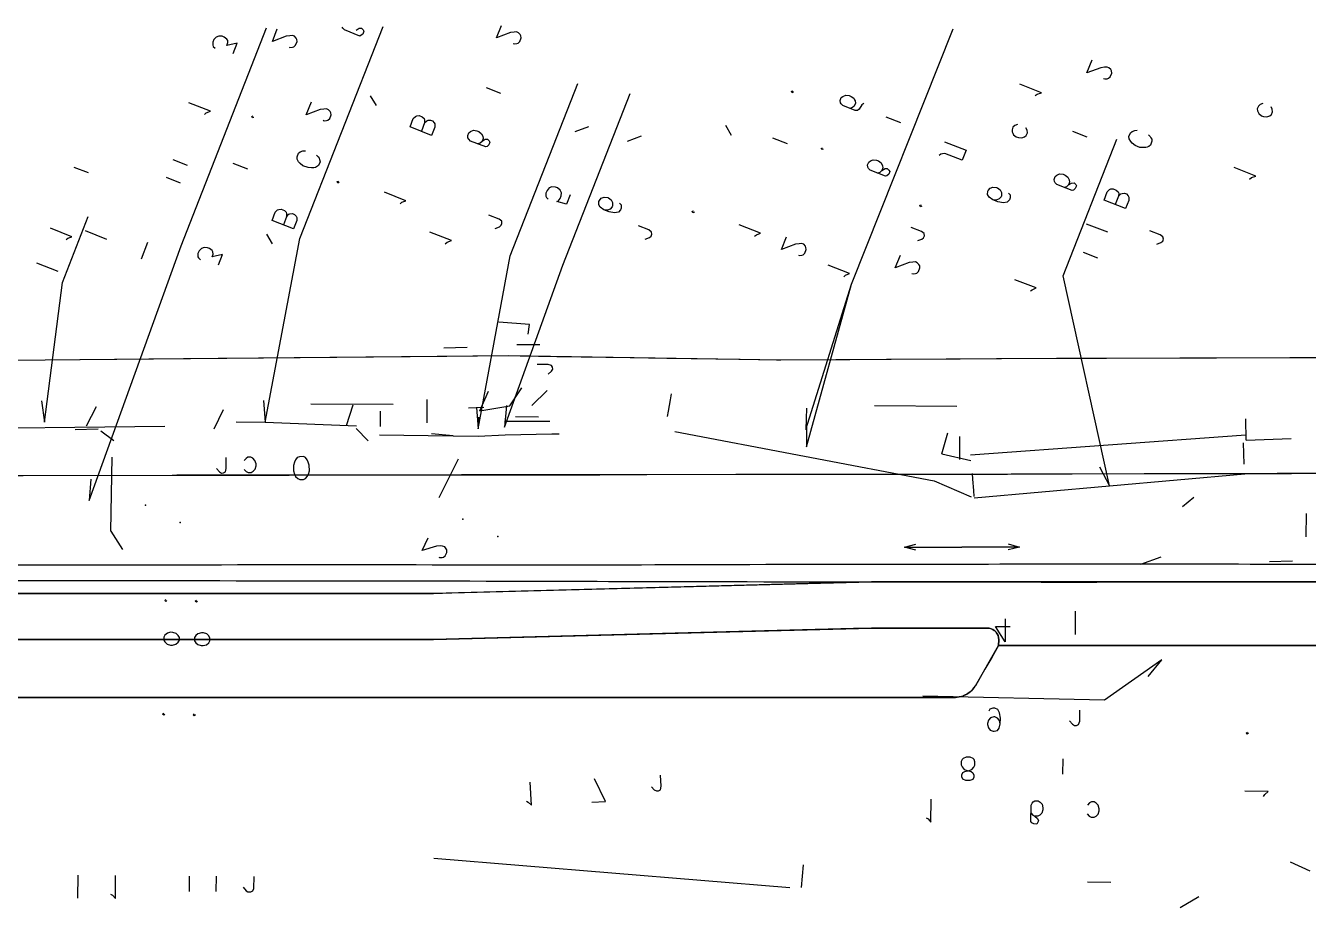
# Model space of a CAD drawing. Header units: metres. Extents: x 131 to 658, y 22 to 173.
# Drawn here: x 186.7 to 245, y 111.3 to 151.4 of the extents above; entities that cross this region are included whole.
import ezdxf

# ---------------------------------------------------------------- set-up
doc = ezdxf.new("R2010")
doc.units = ezdxf.units.M
for name, color, linetype in [('BOUNDARY', 7, 'Continuous'), ('CURB', 7, 'Continuous'), ('ELECTR_CABLE', 7, 'Continuous'), ('ELECTR_CABLE_COMM', 7, 'Continuous'), ('GRASS', 7, 'Continuous'), ('OVERHEAD_POWER_LINE', 7, 'Continuous'), ('ROAD', 7, 'Continuous'), ('SEWER', 7, 'Continuous'), ('SIDEWALK_PATH', 7, 'Continuous'), ('TREE', 7, 'Continuous'), ('WATER_PIPELINE', 7, 'Continuous')]:
    doc.layers.add(name, color=color, linetype=linetype)

msp = doc.modelspace()

# ---------------------------------------------------------------- linework, layer by layer
at = {"layer": 'BOUNDARY'}
msp.add_lwpolyline([(186.026, 136.187), (189.2, 136.209), (190.864, 136.231), (194.204, 136.253), (195.869, 136.276), (199.198, 136.298), (200.862, 136.32), (204.192, 136.353), (205.856, 136.364), (208.664, 136.387), (208.664, 136.387), (209.196, 136.376), (210.861, 136.353), (214.19, 136.298), (215.854, 136.276), (219.183, 136.22), (220.848, 136.198), (221.036, 136.198), (221.036, 136.198), (224.177, 136.209), (225.841, 136.22), (229.181, 136.242), (230.846, 136.253), (233.565, 136.276), (233.565, 136.276), (234.175, 136.276), (235.839, 136.276), (239.169, 136.287), (240.833, 136.287), (244.173, 136.298), (245.838, 136.298)], dxfattribs=at)
at = {"layer": 'CURB'}
for points in [[(245.627, 126.899), (244.894, 126.899), (244.362, 126.899), (243.629, 126.899), (243.108, 126.899), (242.364, 126.899), (241.843, 126.91), (241.099, 126.91), (240.578, 126.91), (239.834, 126.91), (239.313, 126.91), (238.58, 126.91), (238.048, 126.91), (237.315, 126.91), (236.783, 126.91), (236.05, 126.91), (235.529, 126.91), (234.785, 126.91), (234.264, 126.91), (233.52, 126.91), (232.999, 126.91), (232.255, 126.91), (231.734, 126.91), (230.99, 126.91), (230.469, 126.899), (229.736, 126.899), (229.204, 126.899), (228.471, 126.899), (227.95, 126.899), (227.206, 126.899), (226.685, 126.899), (225.941, 126.899), (225.42, 126.899), (224.676, 126.888), (224.155, 126.888), (223.411, 126.888), (222.89, 126.888), (222.157, 126.888), (221.625, 126.888), (220.892, 126.888), (220.36, 126.888), (219.627, 126.877), (219.106, 126.877), (218.362, 126.877), (217.841, 126.877), (217.097, 126.877), (216.576, 126.877), (215.832, 126.877), (215.31, 126.877), (214.7, 126.866), (214.7, 126.866), (214.578, 126.866), (214.045, 126.866), (213.313, 126.866), (212.78, 126.866), (212.048, 126.866), (211.526, 126.866), (210.783, 126.866), (210.261, 126.866), (209.518, 126.866), (208.996, 126.866), (208.253, 126.866), (207.731, 126.866), (206.988, 126.866), (206.466, 126.866), (205.734, 126.866), (205.201, 126.866), (204.469, 126.877), (203.947, 126.877), (203.204, 126.877), (202.682, 126.877), (201.939, 126.877), (201.417, 126.877), (200.674, 126.877), (200.152, 126.877), (199.409, 126.877), (198.887, 126.877), (198.155, 126.877), (197.622, 126.877), (196.89, 126.877), (196.357, 126.877), (196.346, 126.877), (196.346, 126.877), (195.625, 126.866), (195.103, 126.866), (194.36, 126.866), (193.838, 126.866), (193.095, 126.866), (192.573, 126.866), (191.83, 126.866), (191.308, 126.866), (190.576, 126.855), (190.043, 126.855), (189.311, 126.855), (188.778, 126.855), (188.046, 126.855), (187.524, 126.855), (186.781, 126.855), (186.259, 126.855)], [(186.193, 126.166), (186.725, 126.166), (187.458, 126.166), (187.979, 126.166), (188.723, 126.166), (189.244, 126.166), (189.977, 126.166), (190.509, 126.166), (191.242, 126.166), (191.763, 126.166), (192.507, 126.166), (193.028, 126.166), (193.761, 126.166), (194.293, 126.166), (195.026, 126.166), (195.547, 126.166), (196.291, 126.155), (196.812, 126.155), (197.556, 126.155), (198.077, 126.155), (198.81, 126.155), (199.331, 126.155), (200.075, 126.155), (200.596, 126.155), (201.34, 126.155), (201.861, 126.144), (202.594, 126.144), (203.115, 126.144), (203.859, 126.144), (204.38, 126.144), (205.124, 126.144), (205.645, 126.144), (206.378, 126.144), (206.899, 126.144), (207.643, 126.133), (208.164, 126.133), (208.908, 126.133), (209.429, 126.133), (210.162, 126.133), (210.694, 126.133), (211.427, 126.133), (211.948, 126.133), (212.692, 126.133), (213.213, 126.122), (213.946, 126.122), (214.478, 126.122), (214.489, 126.122), (214.489, 126.122), (215.211, 126.122), (215.732, 126.122), (216.476, 126.122), (216.997, 126.122), (217.73, 126.122), (218.262, 126.122), (218.995, 126.122), (219.516, 126.122), (220.26, 126.111), (220.781, 126.111), (221.514, 126.111), (222.046, 126.111), (222.779, 126.111), (223.3, 126.111), (224.044, 126.111), (224.565, 126.111), (225.298, 126.111), (225.83, 126.111), (226.563, 126.1), (227.084, 126.1), (227.828, 126.1), (228.349, 126.1), (229.082, 126.1), (229.614, 126.1), (230.347, 126.1), (230.868, 126.1), (231.612, 126.1), (232.133, 126.1), (232.866, 126.089), (233.398, 126.089), (234.131, 126.089), (234.652, 126.089), (235.396, 126.089), (235.917, 126.1), (236.661, 126.1), (237.182, 126.1), (237.915, 126.1), (238.436, 126.1), (239.18, 126.111), (239.701, 126.111), (240.445, 126.111), (240.966, 126.111), (241.699, 126.111), (242.22, 126.111), (242.964, 126.122), (243.485, 126.122), (244.229, 126.122), (244.75, 126.122), (245.483, 126.122)]]:
    msp.add_lwpolyline(points, dxfattribs=at)
at = {"layer": 'ELECTR_CABLE'}
for points in [[(197.522, 134.345), (197.6, 133.368), (199.187, 141.713), (202.963, 151.342)], [(201.739, 151.179), (201.883, 151.267), (201.983, 151.267), (202.061, 151.19), (202.094, 151.134), (202.05, 151.001), (201.961, 150.946), (201.906, 150.912), (201.206, 151.19), (201.129, 151.267), (201.101, 151.323)], [(208.874, 150.579), (208.93, 150.557), (209.041, 150.568), (209.096, 150.59), (209.174, 150.657), (209.241, 150.824), (209.229, 150.923), (209.196, 150.979), (209.118, 151.057), (209.03, 151.101), (208.919, 151.09), (208.752, 151.068), (208.12, 150.824), (208.342, 151.385)], [(222.202, 134.001), (222.168, 133.024), (224.243, 139.627), (228.869, 151.241)], [(222.202, 133.213), (222.202, 132.236), (224.243, 139.627), (228.869, 151.241)], [(235.706, 148.981), (235.762, 148.97), (235.762, 148.97), (235.862, 148.97), (235.862, 148.97), (235.928, 148.993), (235.928, 148.993), (236.006, 149.059), (236.006, 149.059), (236.073, 149.226), (236.073, 149.226), (236.061, 149.325), (236.061, 149.325), (236.028, 149.392), (236.028, 149.392), (235.95, 149.47), (235.95, 149.47), (235.862, 149.503), (235.862, 149.503), (235.751, 149.503), (235.751, 149.503), (235.584, 149.47), (235.584, 149.47), (234.952, 149.237), (234.952, 149.237), (235.185, 149.825)], [(207.21, 134.034), (207.288, 133.058), (207.288, 133.058), (208.741, 140.925), (208.741, 140.925), (211.815, 148.76)], [(232.599, 148.205), (232.688, 148.271), (232.688, 148.271), (232.877, 148.338), (232.877, 148.338), (231.9, 148.726)], [(202.66, 147.75), (202.394, 148.194)], [(208.308, 148.305), (207.665, 148.56)], [(208.564, 134.112), (208.486, 133.135), (208.486, 133.135), (211.127, 140.504), (211.127, 140.504), (214.19, 148.293)], [(221.613, 148.371), (221.558, 148.338), (221.558, 148.338), (221.525, 148.404), (221.525, 148.404), (221.591, 148.427)], [(224.809, 147.85), (224.721, 147.783), (224.721, 147.783), (224.598, 147.594), (224.598, 147.594), (224.521, 147.528), (224.521, 147.528), (224.41, 147.528), (224.41, 147.528), (223.855, 147.75), (223.855, 147.75), (223.777, 147.827), (223.777, 147.827), (223.744, 147.883), (223.744, 147.883), (223.733, 147.983), (223.733, 147.983), (223.777, 148.116), (223.777, 148.116), (223.855, 148.171), (223.855, 148.171), (223.988, 148.227), (223.988, 148.227), (224.144, 148.216), (224.144, 148.216), (224.232, 148.171), (224.232, 148.171), (224.354, 148.083), (224.354, 148.083), (224.388, 148.016), (224.388, 148.016), (224.421, 147.961), (224.421, 147.961), (224.432, 147.861), (224.432, 147.861), (224.377, 147.728), (224.377, 147.728), (224.299, 147.661), (224.299, 147.661), (224.177, 147.617)], [(200.241, 147.084), (200.285, 147.062), (200.285, 147.062), (200.396, 147.073), (200.396, 147.073), (200.452, 147.095), (200.452, 147.095), (200.541, 147.162), (200.541, 147.162), (200.596, 147.328), (200.596, 147.328), (200.585, 147.428), (200.585, 147.428), (200.563, 147.483), (200.563, 147.483), (200.485, 147.561), (200.485, 147.561), (200.385, 147.605), (200.385, 147.605), (200.274, 147.594), (200.274, 147.594), (200.108, 147.572), (200.108, 147.572), (199.475, 147.328), (199.475, 147.328), (199.708, 147.916)], [(242.941, 147.85), (242.819, 147.794), (242.819, 147.794), (242.742, 147.728), (242.742, 147.728), (242.686, 147.605), (242.686, 147.605), (242.697, 147.506), (242.697, 147.506), (242.731, 147.45), (242.731, 147.45), (242.764, 147.384), (242.764, 147.384), (242.886, 147.284), (242.886, 147.284), (242.975, 147.25), (242.975, 147.25), (243.13, 147.239), (243.13, 147.239), (243.263, 147.284), (243.263, 147.284), (243.341, 147.35), (243.341, 147.35), (243.385, 147.472), (243.385, 147.472), (243.374, 147.583), (243.374, 147.583), (243.319, 147.694)], [(197.09, 147.217), (197.023, 147.195), (197.023, 147.195), (197.001, 147.261), (197.001, 147.261), (197.056, 147.284)], [(204.846, 146.962), (204.946, 147.062), (204.946, 147.062), (205.013, 147.084), (205.013, 147.084), (205.113, 147.095), (205.113, 147.095), (205.212, 147.062), (205.212, 147.062), (205.29, 146.973), (205.29, 146.973), (205.312, 146.917), (205.312, 146.917), (205.312, 146.773), (205.312, 146.773), (205.168, 146.396), (205.168, 146.396), (204.192, 146.784), (204.192, 146.784), (204.336, 147.162), (204.336, 147.162), (204.436, 147.261), (204.436, 147.261), (204.491, 147.284), (204.491, 147.284), (204.602, 147.295), (204.602, 147.295), (204.746, 147.239), (204.746, 147.239), (204.824, 147.162), (204.824, 147.162), (204.846, 147.095), (204.846, 147.095), (204.846, 146.962), (204.846, 146.962), (204.702, 146.585)], [(226.485, 146.973), (225.83, 147.228)], [(231.8, 146.895), (231.667, 146.84), (231.667, 146.84), (231.589, 146.773), (231.589, 146.773), (231.545, 146.651), (231.545, 146.651), (231.556, 146.551), (231.556, 146.551), (231.589, 146.496), (231.589, 146.496), (231.612, 146.429), (231.612, 146.429), (231.734, 146.329), (231.734, 146.329), (231.834, 146.296), (231.834, 146.296), (231.989, 146.285), (231.989, 146.285), (232.111, 146.329), (232.111, 146.329), (232.189, 146.396), (232.189, 146.396), (232.244, 146.518), (232.244, 146.518), (232.233, 146.629), (232.233, 146.629), (232.166, 146.74)], [(207.254, 146.019), (207.376, 146.063), (207.376, 146.063), (207.465, 146.13), (207.465, 146.13), (207.598, 146.218), (207.598, 146.218), (207.709, 146.229), (207.709, 146.229), (207.787, 146.152), (207.787, 146.152), (207.82, 146.085), (207.82, 146.085), (207.765, 145.963), (207.765, 145.963), (207.687, 145.897), (207.687, 145.897), (207.632, 145.874), (207.632, 145.874), (206.932, 146.141), (206.932, 146.141), (206.855, 146.218), (206.855, 146.218), (206.821, 146.285), (206.821, 146.285), (206.81, 146.385), (206.81, 146.385), (206.855, 146.507), (206.855, 146.507), (206.932, 146.573), (206.932, 146.573), (207.066, 146.629), (207.066, 146.629), (207.221, 146.607), (207.221, 146.607), (207.31, 146.573), (207.31, 146.573), (207.432, 146.474), (207.432, 146.474), (207.498, 146.363), (207.498, 146.363), (207.509, 146.252), (207.509, 146.252), (207.465, 146.13)], [(212.292, 146.784), (211.671, 146.551)], [(214.689, 146.363), (214.057, 146.118)], [(218.795, 146.396), (218.54, 146.84)], [(234.963, 146.318), (234.308, 146.573)], [(221.336, 146.019), (220.681, 146.274)], [(222.967, 145.774), (222.912, 145.752), (222.912, 145.752), (222.878, 145.808), (222.878, 145.808), (222.934, 145.83)], [(225.42, 144.687), (225.553, 144.731), (225.553, 144.731), (225.63, 144.798), (225.63, 144.798), (225.775, 144.887), (225.775, 144.887), (225.875, 144.898), (225.875, 144.898), (225.952, 144.809), (225.952, 144.809), (225.986, 144.754), (225.986, 144.754), (225.941, 144.632), (225.941, 144.632), (225.852, 144.565), (225.852, 144.565), (225.797, 144.543), (225.797, 144.543), (225.098, 144.809), (225.098, 144.809), (225.02, 144.887), (225.02, 144.887), (224.987, 144.953), (224.987, 144.953), (224.976, 145.053), (224.976, 145.053), (225.031, 145.175), (225.031, 145.175), (225.109, 145.242), (225.109, 145.242), (225.231, 145.286), (225.231, 145.286), (225.386, 145.275), (225.386, 145.275), (225.475, 145.242), (225.475, 145.242), (225.597, 145.142), (225.597, 145.142), (225.664, 145.02), (225.664, 145.02), (225.675, 144.92), (225.675, 144.92), (225.63, 144.798)], [(196.812, 144.865), (196.157, 145.12)], [(233.909, 144.032), (234.031, 144.077), (234.031, 144.077), (234.108, 144.143), (234.108, 144.143), (234.253, 144.232), (234.253, 144.232), (234.364, 144.243), (234.364, 144.243), (234.441, 144.165), (234.441, 144.165), (234.475, 144.099), (234.475, 144.099), (234.419, 143.977), (234.419, 143.977), (234.341, 143.91), (234.341, 143.91), (234.275, 143.888), (234.275, 143.888), (233.576, 144.165), (233.576, 144.165), (233.509, 144.243), (233.509, 144.243), (233.476, 144.299), (233.476, 144.299), (233.465, 144.398), (233.465, 144.398), (233.509, 144.532), (233.509, 144.532), (233.587, 144.587), (233.587, 144.587), (233.709, 144.643), (233.709, 144.643), (233.875, 144.632), (233.875, 144.632), (233.964, 144.587), (233.964, 144.587), (234.086, 144.498), (234.086, 144.498), (234.142, 144.376), (234.142, 144.376), (234.164, 144.276), (234.164, 144.276), (234.108, 144.143)], [(242.342, 144.41), (242.431, 144.476), (242.431, 144.476), (242.62, 144.543), (242.62, 144.543), (241.643, 144.931)], [(200.962, 144.265), (200.907, 144.232), (200.907, 144.232), (200.874, 144.299), (200.874, 144.299), (200.94, 144.321)], [(211.46, 143.688), (211.293, 143.267), (211.293, 143.267), (210.861, 143.389), (210.861, 143.389), (210.916, 143.411), (210.916, 143.411), (211.016, 143.522), (211.016, 143.522), (211.06, 143.644), (211.06, 143.644), (211.072, 143.788), (211.072, 143.788), (211.005, 143.91), (211.005, 143.91), (210.883, 144.01), (210.883, 144.01), (210.794, 144.043), (210.794, 144.043), (210.639, 144.054), (210.639, 144.054), (210.506, 144.01), (210.506, 144.01), (210.417, 143.899), (210.417, 143.899), (210.361, 143.777), (210.361, 143.777), (210.361, 143.633), (210.361, 143.633), (210.395, 143.577), (210.395, 143.577), (210.472, 143.5)], [(231.379, 143.777), (231.456, 143.699), (231.456, 143.699), (231.456, 143.555), (231.456, 143.555), (231.423, 143.466), (231.423, 143.466), (231.323, 143.355), (231.323, 143.355), (231.157, 143.333), (231.157, 143.333), (230.901, 143.378), (230.901, 143.378), (230.668, 143.466), (230.668, 143.466), (230.502, 143.588), (230.502, 143.588), (230.435, 143.71), (230.435, 143.71), (230.446, 143.855), (230.446, 143.855), (230.458, 143.888), (230.458, 143.888), (230.557, 143.999), (230.557, 143.999), (230.68, 144.043), (230.68, 144.043), (230.835, 144.032), (230.835, 144.032), (230.879, 144.01), (230.879, 144.01), (231.001, 143.921), (231.001, 143.921), (231.068, 143.799), (231.068, 143.799), (231.068, 143.655), (231.068, 143.655), (231.046, 143.611), (231.046, 143.611), (230.957, 143.511), (230.957, 143.511), (230.824, 143.455), (230.824, 143.455), (230.668, 143.466)], [(203.737, 143.289), (203.814, 143.355), (203.814, 143.355), (204.003, 143.422), (204.003, 143.422), (203.026, 143.81)], [(213.713, 143.311), (213.779, 143.233), (213.779, 143.233), (213.779, 143.089), (213.779, 143.089), (213.746, 143.011), (213.746, 143.011), (213.657, 142.9), (213.657, 142.9), (213.48, 142.878), (213.48, 142.878), (213.235, 142.923), (213.235, 142.923), (213.002, 143.011), (213.002, 143.011), (212.825, 143.133), (212.825, 143.133), (212.769, 143.244), (212.769, 143.244), (212.769, 143.389), (212.769, 143.389), (212.792, 143.433), (212.792, 143.433), (212.88, 143.544), (212.88, 143.544), (213.013, 143.588), (213.013, 143.588), (213.169, 143.577), (213.169, 143.577), (213.213, 143.555), (213.213, 143.555), (213.335, 143.466), (213.335, 143.466), (213.391, 143.344), (213.391, 143.344), (213.391, 143.2), (213.391, 143.2), (213.38, 143.156), (213.38, 143.156), (213.28, 143.045), (213.28, 143.045), (213.158, 143), (213.158, 143), (213.002, 143.011)], [(217.108, 142.912), (217.042, 142.878), (217.042, 142.878), (217.008, 142.945), (217.008, 142.945), (217.075, 142.967)], [(187.435, 134.334), (187.569, 133.368), (187.569, 133.368), (188.39, 139.705), (188.39, 139.705), (189.566, 142.712)], [(208.064, 142.168), (208.253, 142.246), (208.253, 142.246), (208.331, 142.312), (208.331, 142.312), (208.364, 142.39), (208.364, 142.39), (208.353, 142.49), (208.353, 142.49), (208.231, 142.59), (208.231, 142.59), (207.765, 142.767)], [(214.878, 141.68), (215.066, 141.757), (215.066, 141.757), (215.144, 141.813), (215.144, 141.813), (215.177, 141.902), (215.177, 141.902), (215.155, 142.002), (215.155, 142.002), (215.033, 142.101), (215.033, 142.101), (214.567, 142.279)], [(219.849, 141.813), (219.927, 141.88), (219.927, 141.88), (220.115, 141.957), (220.115, 141.957), (219.15, 142.334)], [(190.409, 141.669), (189.444, 142.057)], [(205.789, 141.469), (205.878, 141.536), (205.878, 141.536), (206.067, 141.613), (206.067, 141.613), (205.09, 141.99)], [(221.835, 140.958), (221.88, 140.936), (221.88, 140.936), (221.991, 140.947), (221.991, 140.947), (222.046, 140.97), (222.046, 140.97), (222.135, 141.036), (222.135, 141.036), (222.19, 141.203), (222.19, 141.203), (222.179, 141.302), (222.179, 141.302), (222.157, 141.358), (222.157, 141.358), (222.08, 141.447), (222.08, 141.447), (221.98, 141.48), (221.98, 141.48), (221.869, 141.469), (221.869, 141.469), (221.702, 141.447), (221.702, 141.447), (221.07, 141.203), (221.07, 141.203), (221.303, 141.791)], [(238.125, 141.458), (238.314, 141.524), (238.314, 141.524), (238.392, 141.591), (238.392, 141.591), (238.425, 141.68), (238.425, 141.68), (238.403, 141.78), (238.403, 141.78), (238.281, 141.88), (238.281, 141.88), (237.815, 142.057)], [(195.481, 140.515), (195.658, 140.981), (195.658, 140.981), (195.192, 140.87), (195.192, 140.87), (195.236, 140.992), (195.236, 140.992), (195.225, 141.103), (195.225, 141.103), (195.192, 141.158), (195.192, 141.158), (195.07, 141.258), (195.07, 141.258), (194.981, 141.291), (194.981, 141.291), (194.826, 141.302), (194.826, 141.302), (194.704, 141.258), (194.704, 141.258), (194.604, 141.147), (194.604, 141.147), (194.548, 141.025), (194.548, 141.025), (194.548, 140.881), (194.548, 140.881), (194.582, 140.825), (194.582, 140.825), (194.659, 140.737)], [(223.899, 139.971), (223.977, 140.037), (223.977, 140.037), (224.166, 140.115), (224.166, 140.115), (223.189, 140.492)], [(232.377, 139.327), (232.455, 139.383), (232.455, 139.383), (232.644, 139.46), (232.644, 139.46), (231.667, 139.838)], [(209.562, 137.363), (209.618, 137.796), (209.618, 137.796), (208.22, 137.907)], [(205.723, 136.742), (206.777, 136.764)], [(210.084, 136.875), (209.829, 136.875), (209.829, 136.875), (209.296, 136.875), (209.296, 136.875), (209.041, 136.875)], [(210.472, 135.543), (210.617, 135.676), (210.617, 135.676), (210.672, 135.765), (210.672, 135.765), (210.661, 135.854), (210.661, 135.854), (210.617, 135.943), (210.617, 135.943), (210.461, 135.987), (210.461, 135.987), (209.962, 135.987)], [(207.354, 133.879), (207.754, 134.766)], [(208.73, 134.101), (209.263, 134.922)], [(209.718, 134.112), (210.417, 134.8)], [(199.686, 134.189), (203.426, 134.178)], [(201.306, 133.213), (201.606, 134.145)], [(204.946, 134.389), (204.946, 134.123), (204.946, 134.123), (204.946, 133.601), (204.946, 133.601), (204.946, 133.335)], [(207.354, 133.879), (208.73, 134.101)], [(216.054, 134.644), (216.01, 134.378), (216.01, 134.378), (215.921, 133.868), (215.921, 133.868), (215.876, 133.612)], [(225.298, 134.112), (229.037, 134.09)], [(202.838, 133.169), (202.838, 133.868)], [(207.543, 134.034), (206.844, 134.001)], [(207.299, 133.59), (207.288, 133.324)], [(208.985, 133.624), (210.028, 133.601)], [(242.187, 132.536), (242.165, 133.513)], [(193.039, 133.157), (182.142, 133.046), (182.142, 133.046), (171.634, 129.962)], [(196.291, 133.379), (197.6, 133.368), (197.6, 133.368), (201.761, 133.202)], [(208.486, 133.402), (210.539, 133.413)], [(228.36, 131.926), (228.627, 132.869)], [(229.17, 131.67), (229.17, 132.714)], [(229.659, 131.87), (242.165, 132.791)], [(242.087, 131.449), (242.065, 132.425)], [(242.187, 132.536), (244.229, 132.614)], [(228.36, 131.926), (229.67, 131.615)], [(206.378, 131.682), (205.49, 129.928)], [(229.736, 131.027), (229.747, 130.772), (229.747, 130.772), (229.792, 130.25), (229.792, 130.25), (229.814, 129.984)], [(239.801, 129.939), (239.291, 129.507)], [(244.917, 128.153), (244.928, 129.207)], [(205.49, 127.232), (205.534, 127.21), (205.534, 127.21), (205.645, 127.21), (205.645, 127.21), (205.701, 127.221), (205.701, 127.221), (205.789, 127.287), (205.789, 127.287), (205.867, 127.443), (205.867, 127.443), (205.856, 127.554), (205.856, 127.554), (205.834, 127.609), (205.834, 127.609), (205.767, 127.698), (205.767, 127.698), (205.667, 127.731), (205.667, 127.731), (205.568, 127.742), (205.568, 127.742), (205.39, 127.72), (205.39, 127.72), (204.746, 127.531), (204.746, 127.531), (205.013, 128.097)], [(238.303, 127.221), (237.382, 126.888)], [(243.241, 127.021), (244.284, 127.054)], [(234.43, 123.714), (234.43, 124.768)], [(231.234, 124.424), (231.234, 123.37), (231.234, 123.37), (230.79, 124.069), (230.79, 124.069), (231.467, 124.069)], [(237.737, 121.805), (238.358, 122.56), (238.358, 122.56), (235.74, 120.718), (235.74, 120.718), (227.495, 120.907)], [(231.012, 119.653), (230.979, 119.808), (230.979, 119.808), (230.89, 119.908), (230.89, 119.908), (230.757, 119.963), (230.757, 119.963), (230.713, 119.963), (230.713, 119.963), (230.569, 119.919), (230.569, 119.919), (230.48, 119.819), (230.48, 119.819), (230.435, 119.664), (230.435, 119.664), (230.435, 119.619), (230.435, 119.619), (230.469, 119.464), (230.469, 119.464), (230.557, 119.364), (230.557, 119.364), (230.691, 119.309), (230.691, 119.309), (230.735, 119.309), (230.735, 119.309), (230.879, 119.353), (230.879, 119.353), (230.968, 119.453), (230.968, 119.453), (231.012, 119.653), (231.012, 119.653), (231.024, 119.908), (231.024, 119.908), (230.979, 120.152), (230.979, 120.152), (230.901, 120.307), (230.901, 120.307), (230.757, 120.363), (230.757, 120.363), (230.668, 120.363), (230.668, 120.363), (230.535, 120.319), (230.535, 120.319), (230.491, 120.219)], [(234.164, 119.786), (234.297, 119.63), (234.297, 119.63), (234.386, 119.575), (234.386, 119.575), (234.475, 119.575), (234.475, 119.575), (234.563, 119.619), (234.563, 119.619), (234.619, 119.775), (234.619, 119.775), (234.63, 120.274)], [(242.287, 119.231), (242.231, 119.187), (242.231, 119.187), (242.187, 119.231), (242.187, 119.231), (242.242, 119.275)], [(229.448, 117.078), (229.315, 117.134), (229.315, 117.134), (229.27, 117.234), (229.27, 117.234), (229.27, 117.333), (229.27, 117.333), (229.315, 117.433), (229.315, 117.433), (229.403, 117.478), (229.403, 117.478), (229.592, 117.533), (229.592, 117.533), (229.725, 117.578), (229.725, 117.578), (229.814, 117.677), (229.814, 117.677), (229.858, 117.777), (229.858, 117.777), (229.858, 117.922), (229.858, 117.922), (229.825, 118.021), (229.825, 118.021), (229.781, 118.077), (229.781, 118.077), (229.648, 118.132), (229.648, 118.132), (229.459, 118.132), (229.459, 118.132), (229.326, 118.077), (229.326, 118.077), (229.281, 118.033), (229.281, 118.033), (229.237, 117.933), (229.237, 117.933), (229.237, 117.788), (229.237, 117.788), (229.281, 117.689), (229.281, 117.689), (229.37, 117.578), (229.37, 117.578), (229.503, 117.533), (229.503, 117.533), (229.681, 117.478), (229.681, 117.478), (229.77, 117.422), (229.77, 117.422), (229.814, 117.322), (229.814, 117.322), (229.814, 117.223), (229.814, 117.223), (229.758, 117.123), (229.758, 117.123), (229.625, 117.078), (229.625, 117.078), (229.448, 117.078)], [(233.853, 117.367), (233.864, 118.066)], [(242.975, 116.346), (243.03, 116.435), (243.03, 116.435), (243.186, 116.568), (243.186, 116.568), (242.131, 116.59)], [(227.639, 115.38), (227.728, 115.325), (227.728, 115.325), (227.861, 115.181), (227.861, 115.181), (227.872, 116.224)], [(232.4, 115.602), (232.488, 115.503), (232.488, 115.503), (232.577, 115.447), (232.577, 115.447), (232.71, 115.347), (232.71, 115.347), (232.755, 115.247), (232.755, 115.247), (232.71, 115.147), (232.71, 115.147), (232.666, 115.092), (232.666, 115.092), (232.533, 115.103), (232.533, 115.103), (232.444, 115.147), (232.444, 115.147), (232.4, 115.203), (232.4, 115.203), (232.411, 115.946), (232.411, 115.946), (232.455, 116.046), (232.455, 116.046), (232.499, 116.102), (232.499, 116.102), (232.588, 116.146), (232.588, 116.146), (232.732, 116.146), (232.732, 116.146), (232.821, 116.091), (232.821, 116.091), (232.91, 115.991), (232.91, 115.991), (232.943, 115.835), (232.943, 115.835), (232.943, 115.736), (232.943, 115.736), (232.899, 115.591), (232.899, 115.591), (232.81, 115.491), (232.81, 115.491), (232.721, 115.447), (232.721, 115.447), (232.577, 115.447)], [(234.963, 115.558), (235.052, 115.458), (235.052, 115.458), (235.14, 115.403), (235.14, 115.403), (235.274, 115.403), (235.274, 115.403), (235.373, 115.447), (235.373, 115.447), (235.462, 115.547), (235.462, 115.547), (235.507, 115.691), (235.507, 115.691), (235.507, 115.791), (235.507, 115.791), (235.462, 115.946), (235.462, 115.946), (235.373, 116.046), (235.373, 116.046), (235.285, 116.102), (235.285, 116.102), (235.152, 116.102), (235.152, 116.102), (235.063, 116.057), (235.063, 116.057), (234.974, 115.957)], [(244.184, 113.372), (245.072, 112.972)]]:
    msp.add_lwpolyline(points, dxfattribs=at)
at = {"layer": 'ELECTR_CABLE_COMM'}
for points in [[(237.748, 146.429), (237.826, 146.352), (237.826, 146.352), (237.859, 146.285), (237.859, 146.285), (237.892, 146.229), (237.892, 146.229), (237.903, 146.13), (237.903, 146.13), (237.837, 145.952), (237.837, 145.952), (237.759, 145.897), (237.759, 145.897), (237.693, 145.863), (237.693, 145.863), (237.626, 145.841), (237.626, 145.841), (237.526, 145.841), (237.526, 145.841), (237.36, 145.852), (237.36, 145.852), (237.138, 145.941), (237.138, 145.941), (237.005, 146.041), (237.005, 146.041), (236.938, 146.118), (236.938, 146.118), (236.872, 146.241), (236.872, 146.241), (236.86, 146.34), (236.86, 146.34), (236.927, 146.507), (236.927, 146.507), (237.005, 146.573), (237.005, 146.573), (237.127, 146.618), (237.127, 146.618), (237.238, 146.629)], [(228.482, 146.107), (229.459, 145.719), (229.459, 145.719), (229.281, 145.264), (229.281, 145.264), (228.493, 145.575), (228.493, 145.575), (228.382, 145.564), (228.382, 145.564), (228.316, 145.541), (228.316, 145.541), (228.238, 145.475)], [(235.518, 131.326), (235.973, 130.461), (235.973, 130.461), (233.875, 140.015), (233.875, 140.015), (236.306, 146.218)], [(199.941, 145.497), (200.019, 145.419), (200.019, 145.419), (200.052, 145.364), (200.052, 145.364), (200.075, 145.308), (200.075, 145.308), (200.097, 145.197), (200.097, 145.197), (200.03, 145.031), (200.03, 145.031), (199.941, 144.964), (199.941, 144.964), (199.886, 144.942), (199.886, 144.942), (199.819, 144.92), (199.819, 144.92), (199.708, 144.92), (199.708, 144.92), (199.553, 144.931), (199.553, 144.931), (199.32, 145.02), (199.32, 145.02), (199.198, 145.12), (199.198, 145.12), (199.12, 145.197), (199.12, 145.197), (199.065, 145.32), (199.065, 145.32), (199.054, 145.419), (199.054, 145.419), (199.12, 145.586), (199.12, 145.586), (199.198, 145.652), (199.198, 145.652), (199.32, 145.697), (199.32, 145.697), (199.431, 145.697)], [(236.383, 143.633), (236.483, 143.733), (236.483, 143.733), (236.55, 143.755), (236.55, 143.755), (236.65, 143.766), (236.65, 143.766), (236.749, 143.733), (236.749, 143.733), (236.827, 143.655), (236.827, 143.655), (236.849, 143.588), (236.849, 143.588), (236.849, 143.444), (236.849, 143.444), (236.705, 143.067), (236.705, 143.067), (235.729, 143.455), (235.729, 143.455), (235.873, 143.833), (235.873, 143.833), (235.973, 143.932), (235.973, 143.932), (236.039, 143.966), (236.039, 143.966), (236.139, 143.966), (236.139, 143.966), (236.283, 143.91), (236.283, 143.91), (236.361, 143.833), (236.361, 143.833), (236.394, 143.777), (236.394, 143.777), (236.383, 143.633), (236.383, 143.633), (236.239, 143.256)], [(198.577, 142.701), (198.676, 142.812), (198.676, 142.812), (198.732, 142.834), (198.732, 142.834), (198.843, 142.845), (198.843, 142.845), (198.943, 142.801), (198.943, 142.801), (199.009, 142.723), (199.009, 142.723), (199.043, 142.667), (199.043, 142.667), (199.043, 142.523), (199.043, 142.523), (198.898, 142.146), (198.898, 142.146), (197.922, 142.534), (197.922, 142.534), (198.066, 142.912), (198.066, 142.912), (198.166, 143.011), (198.166, 143.011), (198.221, 143.034), (198.221, 143.034), (198.332, 143.045), (198.332, 143.045), (198.477, 142.989), (198.477, 142.989), (198.554, 142.912), (198.554, 142.912), (198.577, 142.845), (198.577, 142.845), (198.577, 142.701), (198.577, 142.701), (198.432, 142.334)], [(227.45, 143.178), (227.384, 143.156), (227.384, 143.156), (227.35, 143.222), (227.35, 143.222), (227.417, 143.244)], [(235.906, 141.99), (234.93, 142.368)], [(197.933, 141.469), (197.678, 141.902)], [(227.262, 141.613), (227.45, 141.68), (227.45, 141.68), (227.528, 141.746), (227.528, 141.746), (227.561, 141.835), (227.561, 141.835), (227.55, 141.935), (227.55, 141.935), (227.428, 142.035), (227.428, 142.035), (226.962, 142.212)], [(235.44, 140.814), (234.796, 141.069)], [(226.995, 140.126), (227.051, 140.104), (227.051, 140.104), (227.151, 140.115), (227.151, 140.115), (227.217, 140.137), (227.217, 140.137), (227.295, 140.204), (227.295, 140.204), (227.362, 140.37), (227.362, 140.37), (227.35, 140.47), (227.35, 140.47), (227.317, 140.526), (227.317, 140.526), (227.24, 140.603), (227.24, 140.603), (227.151, 140.648), (227.151, 140.648), (227.04, 140.637), (227.04, 140.637), (226.873, 140.614), (226.873, 140.614), (226.241, 140.37), (226.241, 140.37), (226.474, 140.958)], [(195.292, 133.058), (195.714, 133.934)], [(201.739, 133.08), (202.283, 132.514)], [(216.22, 132.936), (228.005, 130.694)], [(202.793, 132.78), (205.013, 132.758)], [(205.013, 132.758), (207.288, 132.725)], [(206.145, 132.747), (205.168, 132.836)], [(207.288, 132.725), (208.508, 132.791), (208.508, 132.791), (210.628, 132.825), (210.628, 132.825), (210.972, 132.836)], [(195.392, 131.249), (195.525, 131.105), (195.525, 131.105), (195.614, 131.049), (195.614, 131.049), (195.714, 131.06), (195.714, 131.06), (195.802, 131.105), (195.802, 131.105), (195.836, 131.26), (195.836, 131.26), (195.836, 131.759)], [(196.646, 131.216), (196.746, 131.116), (196.746, 131.116), (196.834, 131.071), (196.834, 131.071), (196.968, 131.071), (196.968, 131.071), (197.056, 131.127), (197.056, 131.127), (197.145, 131.227), (197.145, 131.227), (197.189, 131.371), (197.189, 131.371), (197.189, 131.471), (197.189, 131.471), (197.134, 131.626), (197.134, 131.626), (197.045, 131.726), (197.045, 131.726), (196.956, 131.77), (196.956, 131.77), (196.823, 131.77), (196.823, 131.77), (196.735, 131.715), (196.735, 131.715), (196.646, 131.615)], [(199.176, 130.749), (199.353, 130.749), (199.353, 130.749), (199.442, 130.805), (199.442, 130.805), (199.531, 130.905), (199.531, 130.905), (199.575, 131.005), (199.575, 131.005), (199.62, 131.149), (199.62, 131.149), (199.609, 131.404), (199.609, 131.404), (199.564, 131.548), (199.564, 131.548), (199.52, 131.648), (199.52, 131.648), (199.431, 131.748), (199.431, 131.748), (199.342, 131.804), (199.342, 131.804), (199.165, 131.793), (199.165, 131.793), (199.065, 131.748), (199.065, 131.748), (198.987, 131.648), (198.987, 131.648), (198.943, 131.548), (198.943, 131.548), (198.898, 131.393), (198.898, 131.393), (198.898, 131.149), (198.898, 131.149), (198.943, 130.994), (198.943, 130.994), (198.987, 130.894), (198.987, 130.894), (199.087, 130.794), (199.087, 130.794), (199.176, 130.749)], [(228.005, 130.694), (229.692, 129.973)], [(229.825, 129.917), (242.12, 131.016)]]:
    msp.add_lwpolyline(points, dxfattribs=at)
at = {"layer": 'GRASS'}
for points in [[(179.612, 130.916), (193.594, 130.949), (196.124, 130.949), (198.221, 130.949), (198.688, 130.949), (211.238, 130.971), (212.814, 130.971), (214.955, 130.982), (228.283, 131.005), (228.815, 131.005), (230.813, 131.005), (231.334, 131.005), (234.275, 131.016), (254.227, 131.049)], [(253.883, 126.1), (236.783, 126.1), (234.142, 126.1), (230.191, 126.1), (225.164, 126.1), (214.367, 125.811), (205.257, 125.578), (196.224, 125.578), (177.615, 125.578)], [(166.418, 123.481), (205.257, 123.481), (225.164, 124.003), (230.202, 124.003), (230.38, 124.003), (230.413, 124.003), (230.513, 123.992), (230.535, 123.992), (230.591, 123.969), (230.646, 123.947), (230.68, 123.936), (230.735, 123.892), (230.757, 123.881), (230.802, 123.836), (230.824, 123.814), (230.824, 123.803), (230.868, 123.736), (230.913, 123.659), (230.935, 123.57), (230.946, 123.47), (230.935, 123.215), (230.624, 122.671), (230.491, 122.438), (230.313, 122.127), (230.091, 121.75), (229.881, 121.384), (229.847, 121.328), (229.77, 121.228), (229.681, 121.14), (229.648, 121.106), (229.537, 121.029), (229.492, 120.995), (229.414, 120.962), (229.326, 120.918), (229.304, 120.907), (229.193, 120.884), (229.148, 120.873), (228.971, 120.851), (223.933, 120.851), (204.225, 120.851), (165.386, 120.851)]]:
    msp.add_lwpolyline(points, dxfattribs=at)
at = {"layer": 'OVERHEAD_POWER_LINE'}
for points in [[(227.173, 127.542), (226.651, 127.687), (226.651, 127.687), (227.173, 127.82)], [(226.651, 127.687), (229.27, 127.687)], [(231.889, 127.687), (229.27, 127.687)], [(231.368, 127.831), (231.889, 127.687), (231.889, 127.687), (231.368, 127.554)]]:
    msp.add_lwpolyline(points, dxfattribs=at)
at = {"layer": 'ROAD'}
msp.add_lwpolyline([(185.394, 120.851), (202.316, 120.851), (218.606, 120.851), (228.971, 120.851), (229.148, 120.873), (229.326, 120.918), (229.492, 120.995), (229.648, 121.106), (229.77, 121.228), (229.881, 121.384), (230.935, 123.215), (236.317, 123.215), (254.704, 123.215)], dxfattribs=at)
at = {"layer": 'SEWER'}
for points in [[(189.577, 144.687), (188.922, 144.942)], [(188.556, 141.658), (188.634, 141.724), (188.634, 141.724), (188.823, 141.791), (188.823, 141.791), (187.846, 142.179)], [(188.201, 140.204), (187.225, 140.592)], [(190.72, 132.514), (190.143, 132.958)], [(190.587, 128.408), (190.653, 131.77)], [(190.587, 128.408), (191.12, 127.576)], [(193.139, 125.257), (193.084, 125.212), (193.084, 125.212), (193.039, 125.257), (193.039, 125.257), (193.084, 125.301)], [(194.526, 125.223), (194.482, 125.179), (194.482, 125.179), (194.426, 125.223), (194.426, 125.223), (194.482, 125.268)], [(193.705, 123.448), (193.705, 123.581), (193.705, 123.581), (193.65, 123.67), (193.65, 123.67), (193.561, 123.759), (193.561, 123.759), (193.405, 123.803), (193.405, 123.803), (193.306, 123.814), (193.306, 123.814), (193.161, 123.77), (193.161, 123.77), (193.05, 123.681), (193.05, 123.681), (193.006, 123.592), (193.006, 123.592), (193.006, 123.459), (193.006, 123.459), (193.05, 123.37), (193.05, 123.37), (193.15, 123.27), (193.15, 123.27), (193.295, 123.226), (193.295, 123.226), (193.394, 123.226), (193.394, 123.226), (193.55, 123.27), (193.55, 123.27), (193.65, 123.359), (193.65, 123.359), (193.705, 123.448)], [(195.092, 123.415), (195.092, 123.548), (195.092, 123.548), (195.048, 123.648), (195.048, 123.648), (194.948, 123.736), (194.948, 123.736), (194.804, 123.781), (194.804, 123.781), (194.704, 123.781), (194.704, 123.781), (194.548, 123.747), (194.548, 123.747), (194.449, 123.659), (194.449, 123.659), (194.393, 123.57), (194.393, 123.57), (194.393, 123.426), (194.393, 123.426), (194.449, 123.337), (194.449, 123.337), (194.537, 123.248), (194.537, 123.248), (194.693, 123.204), (194.693, 123.204), (194.793, 123.204), (194.793, 123.204), (194.937, 123.237), (194.937, 123.237), (195.048, 123.326), (195.048, 123.326), (195.092, 123.415)], [(193.039, 120.085), (192.995, 120.041), (192.995, 120.041), (192.939, 120.085), (192.939, 120.085), (192.995, 120.13)], [(194.437, 120.063), (194.382, 120.019), (194.382, 120.019), (194.338, 120.063), (194.338, 120.063), (194.382, 120.108)], [(215.155, 116.79), (215.288, 116.645), (215.288, 116.645), (215.388, 116.601), (215.388, 116.601), (215.477, 116.601), (215.477, 116.601), (215.566, 116.657), (215.566, 116.657), (215.599, 116.812), (215.599, 116.812), (215.577, 117.311)], [(209.474, 116.135), (209.562, 116.091), (209.562, 116.091), (209.707, 115.957), (209.707, 115.957), (209.651, 117.001)], [(212.448, 116.091), (213.069, 116.124), (213.069, 116.124), (212.57, 117.156)], [(205.268, 113.538), (221.447, 112.207)], [(221.98, 112.207), (222.068, 113.239)], [(189.089, 111.719), (189.1, 112.773)], [(190.576, 111.907), (190.665, 111.863), (190.665, 111.863), (190.798, 111.707), (190.798, 111.707), (190.809, 112.762)], [(194.171, 112.029), (194.171, 112.728)], [(195.381, 112.029), (195.392, 112.728)], [(196.601, 112.218), (196.735, 112.063), (196.735, 112.063), (196.823, 112.018), (196.823, 112.018), (196.956, 112.018), (196.956, 112.018), (197.045, 112.063), (197.045, 112.063), (197.09, 112.162), (197.09, 112.162), (197.101, 112.706)], [(239.191, 111.308), (240.034, 111.807)]]:
    msp.add_lwpolyline(points, dxfattribs=at)
at = {"layer": 'SIDEWALK_PATH'}
for points in [[(186.026, 136.187), (195.469, 136.265), (195.68, 136.276), (208.664, 136.387), (221.036, 136.198), (233.565, 136.276), (251.708, 136.309)], [(249.633, 131.038), (231.501, 131.005), (218.995, 130.982), (206.533, 130.96), (193.594, 130.949), (193.383, 130.938), (177.726, 130.916)], [(161.081, 125.578), (205.257, 125.578), (206.089, 125.601), (225.164, 126.1), (225.997, 126.1), (230.191, 126.1), (231.234, 126.1), (231.334, 126.1), (231.434, 126.1), (231.523, 126.1), (231.623, 126.1), (231.712, 126.1), (231.8, 126.1), (231.867, 126.1), (231.922, 126.1), (231.967, 126.1), (232.067, 126.1), (234.464, 126.089), (236.783, 126.1), (274.046, 126.1)], [(291.434, 123.215), (235.651, 123.215), (233.332, 123.215), (230.935, 123.215), (230.946, 123.47), (230.935, 123.57), (230.913, 123.659), (230.868, 123.736), (230.824, 123.814), (230.757, 123.881), (230.68, 123.936), (230.591, 123.969), (230.513, 123.992), (230.413, 124.003), (229.359, 124.003), (225.164, 124.003), (224.343, 123.98), (205.257, 123.481), (204.436, 123.481), (160.259, 123.481)]]:
    msp.add_lwpolyline(points, dxfattribs=at)
at = {"layer": 'TREE'}
for p in [(192.166, 129.593), (206.592, 128.95), (193.748, 128.807), (208.173, 128.164)]:
    msp.add_point(p, dxfattribs=at)
at = {"layer": 'WATER_PIPELINE'}
for points in [[(189.688, 130.772), (189.61, 129.795), (193.783, 141.38), (197.664, 151.288)], [(198.688, 150.413), (198.732, 150.391), (198.732, 150.391), (198.843, 150.402), (198.843, 150.402), (198.909, 150.424), (198.909, 150.424), (198.987, 150.491), (198.987, 150.491), (199.054, 150.657), (199.054, 150.657), (199.043, 150.757), (199.043, 150.757), (199.009, 150.812), (199.009, 150.812), (198.932, 150.901), (198.932, 150.901), (198.843, 150.934), (198.843, 150.934), (198.732, 150.923), (198.732, 150.923), (198.554, 150.901), (198.554, 150.901), (197.933, 150.657), (197.933, 150.657), (198.155, 151.245)], [(196.157, 150.124), (196.335, 150.59), (196.335, 150.59), (195.858, 150.48), (195.858, 150.48), (195.913, 150.613), (195.913, 150.613), (195.902, 150.713), (195.902, 150.713), (195.869, 150.768), (195.869, 150.768), (195.747, 150.868), (195.747, 150.868), (195.647, 150.901), (195.647, 150.901), (195.492, 150.912), (195.492, 150.912), (195.37, 150.868), (195.37, 150.868), (195.27, 150.757), (195.27, 150.757), (195.225, 150.635), (195.225, 150.635), (195.225, 150.491), (195.225, 150.491), (195.248, 150.435), (195.248, 150.435), (195.325, 150.357)], [(194.848, 147.35), (194.926, 147.417), (194.926, 147.417), (195.114, 147.494), (195.114, 147.494), (194.138, 147.872)], [(194.071, 145.031), (193.428, 145.286)], [(193.761, 144.232), (193.117, 144.487)], [(191.985, 140.781), (192.274, 141.536)], [(189.488, 133.191), (189.932, 134.067)], [(190.021, 133.046), (188.967, 133.013)], [(236.028, 112.44), (234.974, 112.451)]]:
    msp.add_lwpolyline(points, dxfattribs=at)

doc.saveas('drawing.dxf')
